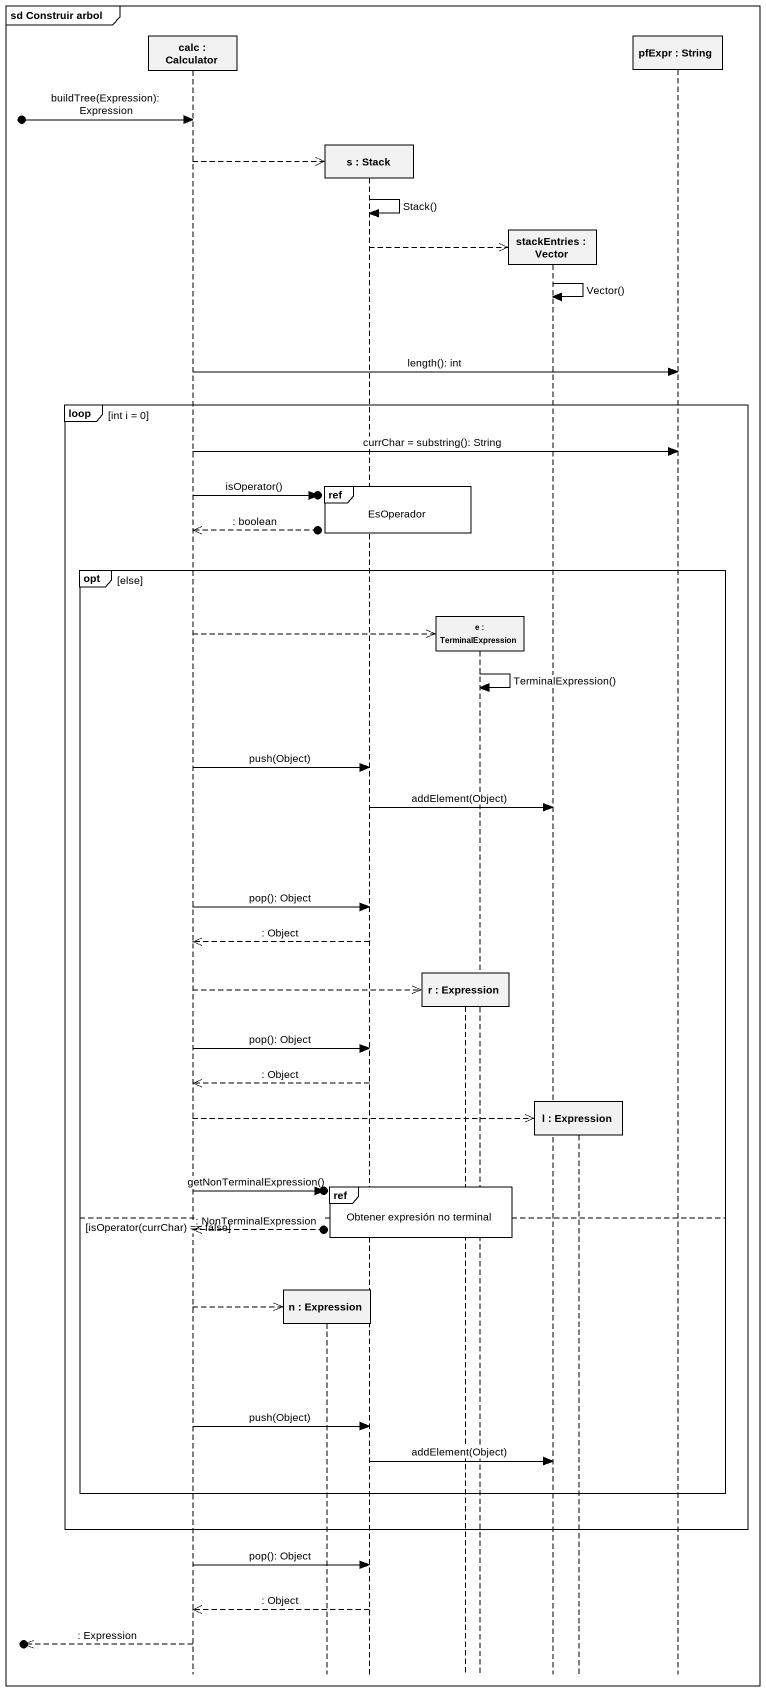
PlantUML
@startuml
mainframe sd Construir arbol
hide footbox
participant "calc : Calculator" as calc
participant "n : Expression" as n
participant "s : Stack" as s
participant "r : Expression" as r
participant "e : TerminalExpression" as e
participant "stackEntries : Vector" as stackEntries
participant "l : Expression" as l
participant "pfExpr : String" as pfExpr

[o-> calc : buildTree(Expression): Expression
calc -->> s **
s -> s : Stack()
s -->> stackEntries **
stackEntries -> stackEntries : Vector()
calc -> pfExpr : length(): int
loop int i = 0
  calc -> pfExpr : currChar = substring(): String
  ref over n, s, r : EsOperador
  calc ->o] : isOperator()
  calc <<--o] : : boolean
  opt else
    calc -->> e **
    e -> e : TerminalExpression()
    calc -> s : push(Object)
    s -> stackEntries : addElement(Object)
    calc -> s : pop(): Object
    s -->> calc : : Object
    calc -->> r **
    calc -> s : pop(): Object
    s -->> calc : : Object
    calc -->> l **
    ref over s, r, e : Obtener expresión no terminal
    calc ->o] : getNonTerminalExpression()
  else isOperator(currChar) == false
    calc <<--o] : : NonTerminalExpression
    calc -->> n **
    calc -> s : push(Object)
    s -> stackEntries : addElement(Object)
  end
end
calc -> s : pop(): Object
s -->> calc : : Object
[o<<-- calc : : Expression
@enduml
